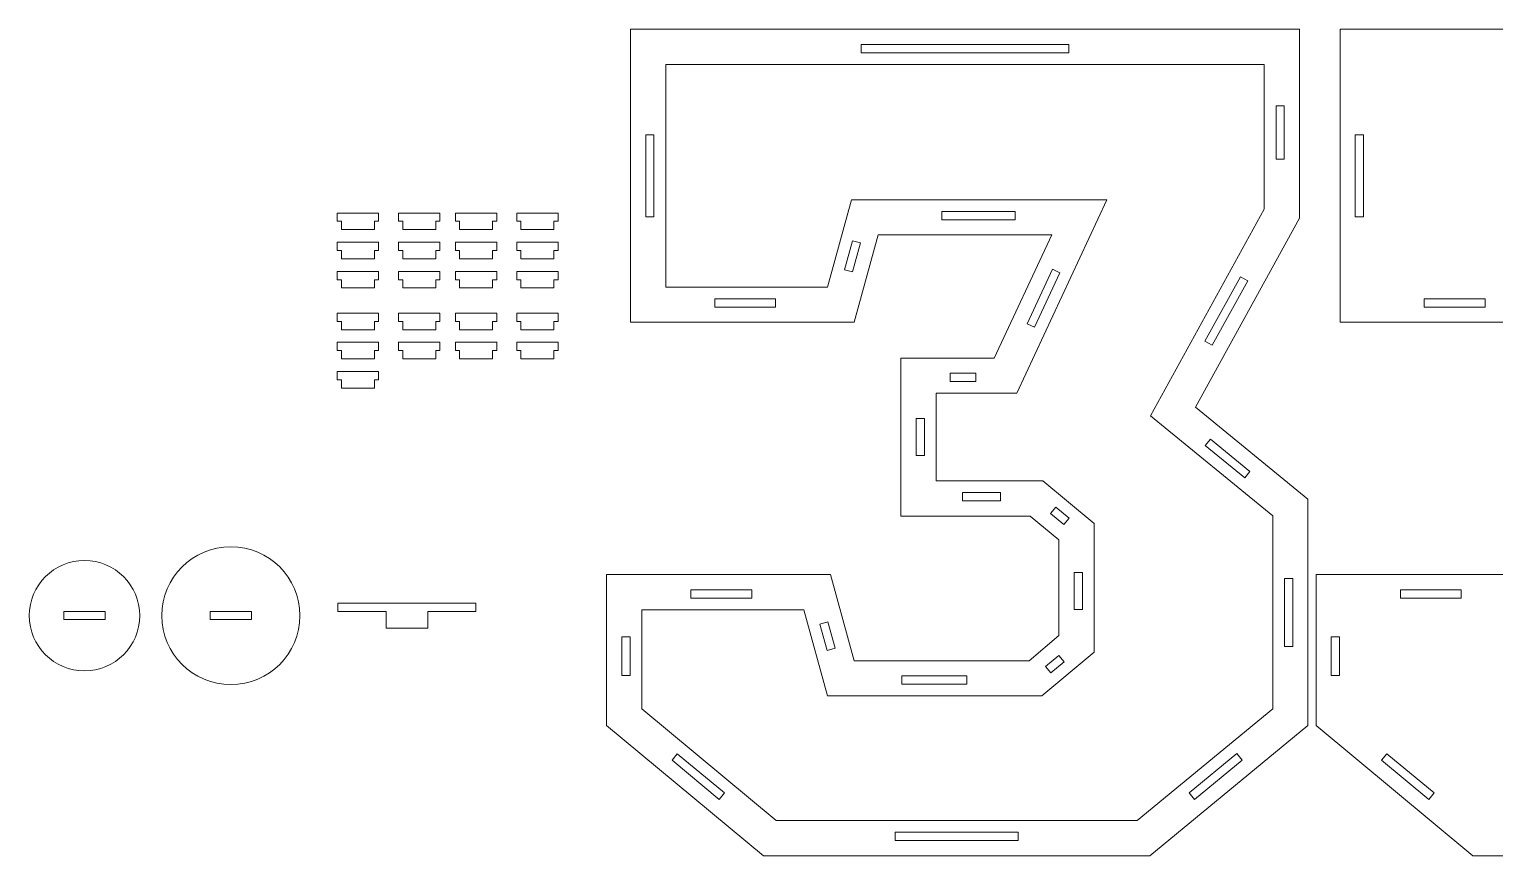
# Model space of a CAD drawing. Header units: centimetres. Extents: x -191 to 212, y -234 to 239.
# Drawn here: x -186.3 to -133.2, y -138.2 to -108.3 of the extents above; entities that cross this region are included whole.
import ezdxf

# ---------------------------------------------------------------- set-up
doc = ezdxf.new("R2010")
doc.units = ezdxf.units.CM
doc.header["$MEASUREMENT"] = 0
doc.layers.add('Capa 1', color=7, linetype='Continuous')

msp = doc.modelspace()

# ---------------------------------------------------------------- linework, layer by layer
at = {"layer": 'Capa 1', "color": 240, "lineweight": 9}
for points, knots in [([(-139.948, -125.32748), (-139.948, -125.32748), (-139.948, -133.52106), (-139.948, -133.52106), (-139.948, -133.52106), (-145.67049, -138.24646), (-145.67049, -138.24646), (-145.67049, -138.24646), (-159.67328, -138.24646), (-159.67328, -138.24646), (-159.67328, -138.24646), (-165.35243, -133.52106), (-165.35243, -133.52106), (-165.35243, -133.52106), (-165.35243, -128.05867), (-165.35243, -128.05867), (-165.35243, -128.05867), (-157.24555, -128.05867), (-157.24555, -128.05867), (-157.24555, -128.05867), (-156.37851, -131.18003), (-156.37851, -131.18003), (-156.37851, -131.18003), (-150.04907, -131.18003), (-150.04907, -131.18003), (-150.04907, -131.18003), (-148.96527, -130.26964), (-148.96527, -130.26964), (-148.96527, -130.26964), (-148.96527, -126.80146), (-148.96527, -126.80146), (-148.96527, -126.80146), (-150.00572, -125.93441), (-150.00572, -125.93441), (-150.00572, -125.93441), (-154.68777, -125.93441), (-154.68777, -125.93441), (-154.68777, -125.93441), (-154.68777, -120.21191), (-154.68777, -120.21191), (-154.68777, -120.21191), (-151.30629, -120.21191), (-151.30629, -120.21191), (-151.30629, -120.21191), (-149.22538, -115.74663), (-149.22538, -115.74663), (-149.22538, -115.74663), (-155.51146, -115.74663), (-155.51146, -115.74663), (-155.51146, -115.74663), (-156.37851, -118.91134), (-156.37851, -118.91134), (-156.37851, -118.91134), (-164.48538, -118.91134), (-164.48538, -118.91134), (-164.48538, -118.91134), (-164.48538, -108.29004), (-164.48538, -108.29004), (-164.48538, -108.29004), (-140.25146, -108.29004), (-140.25146, -108.29004), (-140.25146, -108.29004), (-140.25146, -115.13969), (-140.25146, -115.13969), (-140.25146, -115.13969), (-144.02311, -121.98935), (-144.02311, -121.98935), (-144.02311, -121.98935), (-139.948, -125.32748), (-139.948, -125.32748)], [0, 0, 0, 0, 0.04347826, 0.04347826, 0.04347826, 0.08695652, 0.08695652, 0.08695652, 0.13043478, 0.13043478, 0.13043478, 0.17391304, 0.17391304, 0.17391304, 0.2173913, 0.2173913, 0.2173913, 0.26086957, 0.26086957, 0.26086957, 0.30434783, 0.30434783, 0.30434783, 0.34782609, 0.34782609, 0.34782609, 0.39130435, 0.39130435, 0.39130435, 0.43478261, 0.43478261, 0.43478261, 0.47826087, 0.47826087, 0.47826087, 0.52173913, 0.52173913, 0.52173913, 0.56521739, 0.56521739, 0.56521739, 0.60869565, 0.60869565, 0.60869565, 0.65217391, 0.65217391, 0.65217391, 0.69565217, 0.69565217, 0.69565217, 0.73913043, 0.73913043, 0.73913043, 0.7826087, 0.7826087, 0.7826087, 0.82608696, 0.82608696, 0.82608696, 0.86956522, 0.86956522, 0.86956522, 0.91304348, 0.91304348, 0.91304348, 0.95652174, 0.95652174, 0.95652174, 1, 1, 1, 1]), ([(-114.24357, -125.32748), (-114.24357, -125.32748), (-114.24357, -133.52106), (-114.24357, -133.52106), (-114.24357, -133.52106), (-119.96606, -138.24646), (-119.96606, -138.24646), (-119.96606, -138.24646), (-133.96885, -138.24646), (-133.96885, -138.24646), (-133.96885, -138.24646), (-139.648, -133.52106), (-139.648, -133.52106), (-139.648, -133.52106), (-139.648, -128.05867), (-139.648, -128.05867), (-139.648, -128.05867), (-131.54112, -128.05867), (-131.54112, -128.05867), (-131.54112, -128.05867), (-130.67408, -131.18003), (-130.67408, -131.18003), (-130.67408, -131.18003), (-124.34464, -131.18003), (-124.34464, -131.18003), (-124.34464, -131.18003), (-123.26084, -130.26964), (-123.26084, -130.26964), (-123.26084, -130.26964), (-123.26084, -126.80146), (-123.26084, -126.80146), (-123.26084, -126.80146), (-124.30129, -125.93441), (-124.30129, -125.93441), (-124.30129, -125.93441), (-128.98334, -125.93441), (-128.98334, -125.93441), (-128.98334, -125.93441), (-128.98334, -120.21191), (-128.98334, -120.21191), (-128.98334, -120.21191), (-125.60186, -120.21191), (-125.60186, -120.21191), (-125.60186, -120.21191), (-123.52095, -115.74663), (-123.52095, -115.74663), (-123.52095, -115.74663), (-129.80703, -115.74663), (-129.80703, -115.74663), (-129.80703, -115.74663), (-130.67408, -118.91134), (-130.67408, -118.91134), (-130.67408, -118.91134), (-138.78095, -118.91134), (-138.78095, -118.91134), (-138.78095, -118.91134), (-138.78095, -108.29004), (-138.78095, -108.29004), (-138.78095, -108.29004), (-114.54703, -108.29004), (-114.54703, -108.29004), (-114.54703, -108.29004), (-114.54703, -115.13969), (-114.54703, -115.13969), (-114.54703, -115.13969), (-118.31868, -121.98935), (-118.31868, -121.98935), (-118.31868, -121.98935), (-114.24357, -125.32748), (-114.24357, -125.32748)], [0, 0, 0, 0, 0.04347826, 0.04347826, 0.04347826, 0.08695652, 0.08695652, 0.08695652, 0.13043478, 0.13043478, 0.13043478, 0.17391304, 0.17391304, 0.17391304, 0.2173913, 0.2173913, 0.2173913, 0.26086957, 0.26086957, 0.26086957, 0.30434783, 0.30434783, 0.30434783, 0.34782609, 0.34782609, 0.34782609, 0.39130435, 0.39130435, 0.39130435, 0.43478261, 0.43478261, 0.43478261, 0.47826087, 0.47826087, 0.47826087, 0.52173913, 0.52173913, 0.52173913, 0.56521739, 0.56521739, 0.56521739, 0.60869565, 0.60869565, 0.60869565, 0.65217391, 0.65217391, 0.65217391, 0.69565217, 0.69565217, 0.69565217, 0.73913043, 0.73913043, 0.73913043, 0.7826087, 0.7826087, 0.7826087, 0.82608696, 0.82608696, 0.82608696, 0.86956522, 0.86956522, 0.86956522, 0.91304348, 0.91304348, 0.91304348, 0.95652174, 0.95652174, 0.95652174, 1, 1, 1, 1]), ([(-156.12456, -109.13857), (-156.12456, -109.13857), (-148.61228, -109.13857), (-148.61228, -109.13857), (-148.61228, -109.13857), (-148.61228, -108.83857), (-148.61228, -108.83857), (-148.61228, -108.83857), (-156.12456, -108.83857), (-156.12456, -108.83857), (-156.12456, -108.83857), (-156.12456, -109.13857), (-156.12456, -109.13857)], [0, 0, 0, 0, 0.25, 0.25, 0.25, 0.5, 0.5, 0.5, 0.75, 0.75, 0.75, 1, 1, 1, 1]), ([(-141.22079, -125.93018), (-141.22079, -125.93018), (-145.64879, -122.30298), (-145.64879, -122.30298), (-145.64879, -122.30298), (-141.52425, -114.81244), (-141.52425, -114.81244), (-141.52425, -114.81244), (-141.52425, -109.56283), (-141.52425, -109.56283), (-141.52425, -109.56283), (-163.21259, -109.56283), (-163.21259, -109.56283), (-163.21259, -109.56283), (-163.21259, -117.63855), (-163.21259, -117.63855), (-163.21259, -117.63855), (-157.34949, -117.63855), (-157.34949, -117.63855), (-157.34949, -117.63855), (-156.48244, -114.47384), (-156.48244, -114.47384), (-156.48244, -114.47384), (-147.22802, -114.47384), (-147.22802, -114.47384), (-147.22802, -114.47384), (-150.49522, -121.4847), (-150.49522, -121.4847), (-150.49522, -121.4847), (-153.41498, -121.4847), (-153.41498, -121.4847), (-153.41498, -121.4847), (-153.41498, -124.66162), (-153.41498, -124.66162), (-153.41498, -124.66162), (-149.5449, -124.66162), (-149.5449, -124.66162), (-149.5449, -124.66162), (-147.69248, -126.20532), (-147.69248, -126.20532), (-147.69248, -126.20532), (-147.69248, -130.86274), (-147.69248, -130.86274), (-147.69248, -130.86274), (-149.58543, -132.45282), (-149.58543, -132.45282), (-149.58543, -132.45282), (-157.34594, -132.45282), (-157.34594, -132.45282), (-157.34594, -132.45282), (-158.21298, -129.33146), (-158.21298, -129.33146), (-158.21298, -129.33146), (-164.07964, -129.33146), (-164.07964, -129.33146), (-164.07964, -129.33146), (-164.07964, -132.92433), (-164.07964, -132.92433), (-164.07964, -132.92433), (-159.21301, -136.97367), (-159.21301, -136.97367), (-159.21301, -136.97367), (-146.12808, -136.97367), (-146.12808, -136.97367), (-146.12808, -136.97367), (-141.22079, -132.92143), (-141.22079, -132.92143), (-141.22079, -132.92143), (-141.22079, -125.93018), (-141.22079, -125.93018)], [0, 0, 0, 0, 0.04347826, 0.04347826, 0.04347826, 0.08695652, 0.08695652, 0.08695652, 0.13043478, 0.13043478, 0.13043478, 0.17391304, 0.17391304, 0.17391304, 0.2173913, 0.2173913, 0.2173913, 0.26086957, 0.26086957, 0.26086957, 0.30434783, 0.30434783, 0.30434783, 0.34782609, 0.34782609, 0.34782609, 0.39130435, 0.39130435, 0.39130435, 0.43478261, 0.43478261, 0.43478261, 0.47826087, 0.47826087, 0.47826087, 0.52173913, 0.52173913, 0.52173913, 0.56521739, 0.56521739, 0.56521739, 0.60869565, 0.60869565, 0.60869565, 0.65217391, 0.65217391, 0.65217391, 0.69565217, 0.69565217, 0.69565217, 0.73913043, 0.73913043, 0.73913043, 0.7826087, 0.7826087, 0.7826087, 0.82608696, 0.82608696, 0.82608696, 0.86956522, 0.86956522, 0.86956522, 0.91304348, 0.91304348, 0.91304348, 0.95652174, 0.95652174, 0.95652174, 1, 1, 1, 1]), ([(-141.09999, -111.06622), (-141.09999, -111.06622), (-141.09999, -112.99387), (-141.09999, -112.99387), (-141.09999, -112.99387), (-140.79999, -112.99387), (-140.79999, -112.99387), (-140.79999, -112.99387), (-140.79999, -111.06622), (-140.79999, -111.06622), (-140.79999, -111.06622), (-141.09999, -111.06622), (-141.09999, -111.06622)], [0, 0, 0, 0, 0.25, 0.25, 0.25, 0.5, 0.5, 0.5, 0.75, 0.75, 0.75, 1, 1, 1, 1]), ([(-163.63685, -115.08806), (-163.63685, -115.08806), (-163.63685, -112.11332), (-163.63685, -112.11332), (-163.63685, -112.11332), (-163.93685, -112.11332), (-163.93685, -112.11332), (-163.93685, -112.11332), (-163.93685, -115.08806), (-163.93685, -115.08806), (-163.93685, -115.08806), (-163.63685, -115.08806), (-163.63685, -115.08806)], [0, 0, 0, 0, 0.25, 0.25, 0.25, 0.5, 0.5, 0.5, 0.75, 0.75, 0.75, 1, 1, 1, 1]), ([(-137.93242, -115.08806), (-137.93242, -115.08806), (-137.93242, -112.11332), (-137.93242, -112.11332), (-137.93242, -112.11332), (-138.23242, -112.11332), (-138.23242, -112.11332), (-138.23242, -112.11332), (-138.23242, -115.08806), (-138.23242, -115.08806), (-138.23242, -115.08806), (-137.93242, -115.08806), (-137.93242, -115.08806)], [0, 0, 0, 0, 0.25, 0.25, 0.25, 0.5, 0.5, 0.5, 0.75, 0.75, 0.75, 1, 1, 1, 1]), ([(-173.76097, -115.25106), (-173.76097, -115.25106), (-173.76097, -115.55106), (-173.76097, -115.55106), (-173.76097, -115.55106), (-174.96097, -115.55106), (-174.96097, -115.55106), (-174.96097, -115.55106), (-174.96097, -115.25106), (-174.96097, -115.25106), (-174.96097, -115.25106), (-175.11097, -115.25106), (-175.11097, -115.25106), (-175.11097, -115.25106), (-175.11097, -114.95106), (-175.11097, -114.95106), (-175.11097, -114.95106), (-173.61097, -114.95106), (-173.61097, -114.95106), (-173.61097, -114.95106), (-173.61097, -115.25106), (-173.61097, -115.25106), (-173.61097, -115.25106), (-173.76097, -115.25106), (-173.76097, -115.25106)], [0, 0, 0, 0, 0.125, 0.125, 0.125, 0.25, 0.25, 0.25, 0.375, 0.375, 0.375, 0.5, 0.5, 0.5, 0.625, 0.625, 0.625, 0.75, 0.75, 0.75, 0.875, 0.875, 0.875, 1, 1, 1, 1]), ([(-171.54064, -115.25106), (-171.54064, -115.25106), (-171.54064, -115.55106), (-171.54064, -115.55106), (-171.54064, -115.55106), (-172.74064, -115.55106), (-172.74064, -115.55106), (-172.74064, -115.55106), (-172.74064, -115.25106), (-172.74064, -115.25106), (-172.74064, -115.25106), (-172.89064, -115.25106), (-172.89064, -115.25106), (-172.89064, -115.25106), (-172.89064, -114.95106), (-172.89064, -114.95106), (-172.89064, -114.95106), (-171.39064, -114.95106), (-171.39064, -114.95106), (-171.39064, -114.95106), (-171.39064, -115.25106), (-171.39064, -115.25106), (-171.39064, -115.25106), (-171.54064, -115.25106), (-171.54064, -115.25106)], [0, 0, 0, 0, 0.125, 0.125, 0.125, 0.25, 0.25, 0.25, 0.375, 0.375, 0.375, 0.5, 0.5, 0.5, 0.625, 0.625, 0.625, 0.75, 0.75, 0.75, 0.875, 0.875, 0.875, 1, 1, 1, 1]), ([(-169.48072, -115.25106), (-169.48072, -115.25106), (-169.48072, -115.55106), (-169.48072, -115.55106), (-169.48072, -115.55106), (-170.68072, -115.55106), (-170.68072, -115.55106), (-170.68072, -115.55106), (-170.68072, -115.25106), (-170.68072, -115.25106), (-170.68072, -115.25106), (-170.83072, -115.25106), (-170.83072, -115.25106), (-170.83072, -115.25106), (-170.83072, -114.95106), (-170.83072, -114.95106), (-170.83072, -114.95106), (-169.33072, -114.95106), (-169.33072, -114.95106), (-169.33072, -114.95106), (-169.33072, -115.25106), (-169.33072, -115.25106), (-169.33072, -115.25106), (-169.48072, -115.25106), (-169.48072, -115.25106)], [0, 0, 0, 0, 0.125, 0.125, 0.125, 0.25, 0.25, 0.25, 0.375, 0.375, 0.375, 0.5, 0.5, 0.5, 0.625, 0.625, 0.625, 0.75, 0.75, 0.75, 0.875, 0.875, 0.875, 1, 1, 1, 1]), ([(-167.26039, -115.25106), (-167.26039, -115.25106), (-167.26039, -115.55106), (-167.26039, -115.55106), (-167.26039, -115.55106), (-168.46039, -115.55106), (-168.46039, -115.55106), (-168.46039, -115.55106), (-168.46039, -115.25106), (-168.46039, -115.25106), (-168.46039, -115.25106), (-168.61039, -115.25106), (-168.61039, -115.25106), (-168.61039, -115.25106), (-168.61039, -114.95106), (-168.61039, -114.95106), (-168.61039, -114.95106), (-167.11039, -114.95106), (-167.11039, -114.95106), (-167.11039, -114.95106), (-167.11039, -115.25106), (-167.11039, -115.25106), (-167.11039, -115.25106), (-167.26039, -115.25106), (-167.26039, -115.25106)], [0, 0, 0, 0, 0.125, 0.125, 0.125, 0.25, 0.25, 0.25, 0.375, 0.375, 0.375, 0.5, 0.5, 0.5, 0.625, 0.625, 0.625, 0.75, 0.75, 0.75, 0.875, 0.875, 0.875, 1, 1, 1, 1]), ([(-150.55235, -114.8981), (-150.55235, -114.8981), (-153.2109, -114.8981), (-153.2109, -114.8981), (-153.2109, -114.8981), (-153.2109, -115.1981), (-153.2109, -115.1981), (-153.2109, -115.1981), (-150.55235, -115.1981), (-150.55235, -115.1981), (-150.55235, -115.1981), (-150.55235, -114.8981), (-150.55235, -114.8981)], [0, 0, 0, 0, 0.25, 0.25, 0.25, 0.5, 0.5, 0.5, 0.75, 0.75, 0.75, 1, 1, 1, 1]), ([(-173.76097, -116.30686), (-173.76097, -116.30686), (-173.76097, -116.60686), (-173.76097, -116.60686), (-173.76097, -116.60686), (-174.96097, -116.60686), (-174.96097, -116.60686), (-174.96097, -116.60686), (-174.96097, -116.30686), (-174.96097, -116.30686), (-174.96097, -116.30686), (-175.11097, -116.30686), (-175.11097, -116.30686), (-175.11097, -116.30686), (-175.11097, -116.00686), (-175.11097, -116.00686), (-175.11097, -116.00686), (-173.61097, -116.00686), (-173.61097, -116.00686), (-173.61097, -116.00686), (-173.61097, -116.30686), (-173.61097, -116.30686), (-173.61097, -116.30686), (-173.76097, -116.30686), (-173.76097, -116.30686)], [0, 0, 0, 0, 0.125, 0.125, 0.125, 0.25, 0.25, 0.25, 0.375, 0.375, 0.375, 0.5, 0.5, 0.5, 0.625, 0.625, 0.625, 0.75, 0.75, 0.75, 0.875, 0.875, 0.875, 1, 1, 1, 1]), ([(-171.54064, -116.30686), (-171.54064, -116.30686), (-171.54064, -116.60686), (-171.54064, -116.60686), (-171.54064, -116.60686), (-172.74064, -116.60686), (-172.74064, -116.60686), (-172.74064, -116.60686), (-172.74064, -116.30686), (-172.74064, -116.30686), (-172.74064, -116.30686), (-172.89064, -116.30686), (-172.89064, -116.30686), (-172.89064, -116.30686), (-172.89064, -116.00686), (-172.89064, -116.00686), (-172.89064, -116.00686), (-171.39064, -116.00686), (-171.39064, -116.00686), (-171.39064, -116.00686), (-171.39064, -116.30686), (-171.39064, -116.30686), (-171.39064, -116.30686), (-171.54064, -116.30686), (-171.54064, -116.30686)], [0, 0, 0, 0, 0.125, 0.125, 0.125, 0.25, 0.25, 0.25, 0.375, 0.375, 0.375, 0.5, 0.5, 0.5, 0.625, 0.625, 0.625, 0.75, 0.75, 0.75, 0.875, 0.875, 0.875, 1, 1, 1, 1]), ([(-169.48072, -116.30686), (-169.48072, -116.30686), (-169.48072, -116.60686), (-169.48072, -116.60686), (-169.48072, -116.60686), (-170.68072, -116.60686), (-170.68072, -116.60686), (-170.68072, -116.60686), (-170.68072, -116.30686), (-170.68072, -116.30686), (-170.68072, -116.30686), (-170.83072, -116.30686), (-170.83072, -116.30686), (-170.83072, -116.30686), (-170.83072, -116.00686), (-170.83072, -116.00686), (-170.83072, -116.00686), (-169.33072, -116.00686), (-169.33072, -116.00686), (-169.33072, -116.00686), (-169.33072, -116.30686), (-169.33072, -116.30686), (-169.33072, -116.30686), (-169.48072, -116.30686), (-169.48072, -116.30686)], [0, 0, 0, 0, 0.125, 0.125, 0.125, 0.25, 0.25, 0.25, 0.375, 0.375, 0.375, 0.5, 0.5, 0.5, 0.625, 0.625, 0.625, 0.75, 0.75, 0.75, 0.875, 0.875, 0.875, 1, 1, 1, 1]), ([(-167.26039, -116.30686), (-167.26039, -116.30686), (-167.26039, -116.60686), (-167.26039, -116.60686), (-167.26039, -116.60686), (-168.46039, -116.60686), (-168.46039, -116.60686), (-168.46039, -116.60686), (-168.46039, -116.30686), (-168.46039, -116.30686), (-168.46039, -116.30686), (-168.61039, -116.30686), (-168.61039, -116.30686), (-168.61039, -116.30686), (-168.61039, -116.00686), (-168.61039, -116.00686), (-168.61039, -116.00686), (-167.11039, -116.00686), (-167.11039, -116.00686), (-167.11039, -116.00686), (-167.11039, -116.30686), (-167.11039, -116.30686), (-167.11039, -116.30686), (-167.26039, -116.30686), (-167.26039, -116.30686)], [0, 0, 0, 0, 0.125, 0.125, 0.125, 0.25, 0.25, 0.25, 0.375, 0.375, 0.375, 0.5, 0.5, 0.5, 0.625, 0.625, 0.625, 0.75, 0.75, 0.75, 0.875, 0.875, 0.875, 1, 1, 1, 1]), ([(-156.4478, -115.953), (-156.4478, -115.953), (-156.73681, -117.00791), (-156.73681, -117.00791), (-156.73681, -117.00791), (-156.44748, -117.08718), (-156.44748, -117.08718), (-156.44748, -117.08718), (-156.15846, -116.03227), (-156.15846, -116.03227), (-156.15846, -116.03227), (-156.4478, -115.953), (-156.4478, -115.953)], [0, 0, 0, 0, 0.25, 0.25, 0.25, 0.5, 0.5, 0.5, 0.75, 0.75, 0.75, 1, 1, 1, 1]), ([(-173.76097, -117.36773), (-173.76097, -117.36773), (-173.76097, -117.66773), (-173.76097, -117.66773), (-173.76097, -117.66773), (-174.96097, -117.66773), (-174.96097, -117.66773), (-174.96097, -117.66773), (-174.96097, -117.36773), (-174.96097, -117.36773), (-174.96097, -117.36773), (-175.11097, -117.36773), (-175.11097, -117.36773), (-175.11097, -117.36773), (-175.11097, -117.06773), (-175.11097, -117.06773), (-175.11097, -117.06773), (-173.61097, -117.06773), (-173.61097, -117.06773), (-173.61097, -117.06773), (-173.61097, -117.36773), (-173.61097, -117.36773), (-173.61097, -117.36773), (-173.76097, -117.36773), (-173.76097, -117.36773)], [0, 0, 0, 0, 0.125, 0.125, 0.125, 0.25, 0.25, 0.25, 0.375, 0.375, 0.375, 0.5, 0.5, 0.5, 0.625, 0.625, 0.625, 0.75, 0.75, 0.75, 0.875, 0.875, 0.875, 1, 1, 1, 1]), ([(-171.54064, -117.36773), (-171.54064, -117.36773), (-171.54064, -117.66773), (-171.54064, -117.66773), (-171.54064, -117.66773), (-172.74064, -117.66773), (-172.74064, -117.66773), (-172.74064, -117.66773), (-172.74064, -117.36773), (-172.74064, -117.36773), (-172.74064, -117.36773), (-172.89064, -117.36773), (-172.89064, -117.36773), (-172.89064, -117.36773), (-172.89064, -117.06773), (-172.89064, -117.06773), (-172.89064, -117.06773), (-171.39064, -117.06773), (-171.39064, -117.06773), (-171.39064, -117.06773), (-171.39064, -117.36773), (-171.39064, -117.36773), (-171.39064, -117.36773), (-171.54064, -117.36773), (-171.54064, -117.36773)], [0, 0, 0, 0, 0.125, 0.125, 0.125, 0.25, 0.25, 0.25, 0.375, 0.375, 0.375, 0.5, 0.5, 0.5, 0.625, 0.625, 0.625, 0.75, 0.75, 0.75, 0.875, 0.875, 0.875, 1, 1, 1, 1]), ([(-169.48072, -117.36773), (-169.48072, -117.36773), (-169.48072, -117.66773), (-169.48072, -117.66773), (-169.48072, -117.66773), (-170.68072, -117.66773), (-170.68072, -117.66773), (-170.68072, -117.66773), (-170.68072, -117.36773), (-170.68072, -117.36773), (-170.68072, -117.36773), (-170.83072, -117.36773), (-170.83072, -117.36773), (-170.83072, -117.36773), (-170.83072, -117.06773), (-170.83072, -117.06773), (-170.83072, -117.06773), (-169.33072, -117.06773), (-169.33072, -117.06773), (-169.33072, -117.06773), (-169.33072, -117.36773), (-169.33072, -117.36773), (-169.33072, -117.36773), (-169.48072, -117.36773), (-169.48072, -117.36773)], [0, 0, 0, 0, 0.125, 0.125, 0.125, 0.25, 0.25, 0.25, 0.375, 0.375, 0.375, 0.5, 0.5, 0.5, 0.625, 0.625, 0.625, 0.75, 0.75, 0.75, 0.875, 0.875, 0.875, 1, 1, 1, 1]), ([(-167.26039, -117.36773), (-167.26039, -117.36773), (-167.26039, -117.66773), (-167.26039, -117.66773), (-167.26039, -117.66773), (-168.46039, -117.66773), (-168.46039, -117.66773), (-168.46039, -117.66773), (-168.46039, -117.36773), (-168.46039, -117.36773), (-168.46039, -117.36773), (-168.61039, -117.36773), (-168.61039, -117.36773), (-168.61039, -117.36773), (-168.61039, -117.06773), (-168.61039, -117.06773), (-168.61039, -117.06773), (-167.11039, -117.06773), (-167.11039, -117.06773), (-167.11039, -117.06773), (-167.11039, -117.36773), (-167.11039, -117.36773), (-167.11039, -117.36773), (-167.26039, -117.36773), (-167.26039, -117.36773)], [0, 0, 0, 0, 0.125, 0.125, 0.125, 0.25, 0.25, 0.25, 0.375, 0.375, 0.375, 0.5, 0.5, 0.5, 0.625, 0.625, 0.625, 0.75, 0.75, 0.75, 0.875, 0.875, 0.875, 1, 1, 1, 1]), ([(-149.84661, -119.08848), (-149.84661, -119.08848), (-148.92763, -117.11653), (-148.92763, -117.11653), (-148.92763, -117.11653), (-149.19956, -116.98981), (-149.19956, -116.98981), (-149.19956, -116.98981), (-150.11853, -118.96176), (-150.11853, -118.96176), (-150.11853, -118.96176), (-149.84661, -119.08848), (-149.84661, -119.08848)], [0, 0, 0, 0, 0.25, 0.25, 0.25, 0.5, 0.5, 0.5, 0.75, 0.75, 0.75, 1, 1, 1, 1]), ([(-142.3882, -117.26102), (-142.3882, -117.26102), (-143.6764, -119.60052), (-143.6764, -119.60052), (-143.6764, -119.60052), (-143.41361, -119.74523), (-143.41361, -119.74523), (-143.41361, -119.74523), (-142.1254, -117.40572), (-142.1254, -117.40572), (-142.1254, -117.40572), (-142.3882, -117.26102), (-142.3882, -117.26102)], [0, 0, 0, 0, 0.25, 0.25, 0.25, 0.5, 0.5, 0.5, 0.75, 0.75, 0.75, 1, 1, 1, 1]), ([(-159.2295, -118.06281), (-159.2295, -118.06281), (-161.43318, -118.06281), (-161.43318, -118.06281), (-161.43318, -118.06281), (-161.43318, -118.36281), (-161.43318, -118.36281), (-161.43318, -118.36281), (-159.2295, -118.36281), (-159.2295, -118.36281), (-159.2295, -118.36281), (-159.2295, -118.06281), (-159.2295, -118.06281)], [0, 0, 0, 0, 0.25, 0.25, 0.25, 0.5, 0.5, 0.5, 0.75, 0.75, 0.75, 1, 1, 1, 1]), ([(-133.52507, -118.06281), (-133.52507, -118.06281), (-135.72875, -118.06281), (-135.72875, -118.06281), (-135.72875, -118.06281), (-135.72875, -118.36281), (-135.72875, -118.36281), (-135.72875, -118.36281), (-133.52507, -118.36281), (-133.52507, -118.36281), (-133.52507, -118.36281), (-133.52507, -118.06281), (-133.52507, -118.06281)], [0, 0, 0, 0, 0.25, 0.25, 0.25, 0.5, 0.5, 0.5, 0.75, 0.75, 0.75, 1, 1, 1, 1]), ([(-173.76097, -118.8798), (-173.76097, -118.8798), (-173.76097, -119.1798), (-173.76097, -119.1798), (-173.76097, -119.1798), (-174.96097, -119.1798), (-174.96097, -119.1798), (-174.96097, -119.1798), (-174.96097, -118.8798), (-174.96097, -118.8798), (-174.96097, -118.8798), (-175.11097, -118.8798), (-175.11097, -118.8798), (-175.11097, -118.8798), (-175.11097, -118.5798), (-175.11097, -118.5798), (-175.11097, -118.5798), (-173.61097, -118.5798), (-173.61097, -118.5798), (-173.61097, -118.5798), (-173.61097, -118.8798), (-173.61097, -118.8798), (-173.61097, -118.8798), (-173.76097, -118.8798), (-173.76097, -118.8798)], [0, 0, 0, 0, 0.125, 0.125, 0.125, 0.25, 0.25, 0.25, 0.375, 0.375, 0.375, 0.5, 0.5, 0.5, 0.625, 0.625, 0.625, 0.75, 0.75, 0.75, 0.875, 0.875, 0.875, 1, 1, 1, 1]), ([(-171.54064, -118.8798), (-171.54064, -118.8798), (-171.54064, -119.1798), (-171.54064, -119.1798), (-171.54064, -119.1798), (-172.74064, -119.1798), (-172.74064, -119.1798), (-172.74064, -119.1798), (-172.74064, -118.8798), (-172.74064, -118.8798), (-172.74064, -118.8798), (-172.89064, -118.8798), (-172.89064, -118.8798), (-172.89064, -118.8798), (-172.89064, -118.5798), (-172.89064, -118.5798), (-172.89064, -118.5798), (-171.39064, -118.5798), (-171.39064, -118.5798), (-171.39064, -118.5798), (-171.39064, -118.8798), (-171.39064, -118.8798), (-171.39064, -118.8798), (-171.54064, -118.8798), (-171.54064, -118.8798)], [0, 0, 0, 0, 0.125, 0.125, 0.125, 0.25, 0.25, 0.25, 0.375, 0.375, 0.375, 0.5, 0.5, 0.5, 0.625, 0.625, 0.625, 0.75, 0.75, 0.75, 0.875, 0.875, 0.875, 1, 1, 1, 1]), ([(-169.48072, -118.8798), (-169.48072, -118.8798), (-169.48072, -119.1798), (-169.48072, -119.1798), (-169.48072, -119.1798), (-170.68072, -119.1798), (-170.68072, -119.1798), (-170.68072, -119.1798), (-170.68072, -118.8798), (-170.68072, -118.8798), (-170.68072, -118.8798), (-170.83072, -118.8798), (-170.83072, -118.8798), (-170.83072, -118.8798), (-170.83072, -118.5798), (-170.83072, -118.5798), (-170.83072, -118.5798), (-169.33072, -118.5798), (-169.33072, -118.5798), (-169.33072, -118.5798), (-169.33072, -118.8798), (-169.33072, -118.8798), (-169.33072, -118.8798), (-169.48072, -118.8798), (-169.48072, -118.8798)], [0, 0, 0, 0, 0.125, 0.125, 0.125, 0.25, 0.25, 0.25, 0.375, 0.375, 0.375, 0.5, 0.5, 0.5, 0.625, 0.625, 0.625, 0.75, 0.75, 0.75, 0.875, 0.875, 0.875, 1, 1, 1, 1]), ([(-167.26039, -118.8798), (-167.26039, -118.8798), (-167.26039, -119.1798), (-167.26039, -119.1798), (-167.26039, -119.1798), (-168.46039, -119.1798), (-168.46039, -119.1798), (-168.46039, -119.1798), (-168.46039, -118.8798), (-168.46039, -118.8798), (-168.46039, -118.8798), (-168.61039, -118.8798), (-168.61039, -118.8798), (-168.61039, -118.8798), (-168.61039, -118.5798), (-168.61039, -118.5798), (-168.61039, -118.5798), (-167.11039, -118.5798), (-167.11039, -118.5798), (-167.11039, -118.5798), (-167.11039, -118.8798), (-167.11039, -118.8798), (-167.11039, -118.8798), (-167.26039, -118.8798), (-167.26039, -118.8798)], [0, 0, 0, 0, 0.125, 0.125, 0.125, 0.25, 0.25, 0.25, 0.375, 0.375, 0.375, 0.5, 0.5, 0.5, 0.625, 0.625, 0.625, 0.75, 0.75, 0.75, 0.875, 0.875, 0.875, 1, 1, 1, 1]), ([(-173.76097, -119.9356), (-173.76097, -119.9356), (-173.76097, -120.2356), (-173.76097, -120.2356), (-173.76097, -120.2356), (-174.96097, -120.2356), (-174.96097, -120.2356), (-174.96097, -120.2356), (-174.96097, -119.9356), (-174.96097, -119.9356), (-174.96097, -119.9356), (-175.11097, -119.9356), (-175.11097, -119.9356), (-175.11097, -119.9356), (-175.11097, -119.6356), (-175.11097, -119.6356), (-175.11097, -119.6356), (-173.61097, -119.6356), (-173.61097, -119.6356), (-173.61097, -119.6356), (-173.61097, -119.9356), (-173.61097, -119.9356), (-173.61097, -119.9356), (-173.76097, -119.9356), (-173.76097, -119.9356)], [0, 0, 0, 0, 0.125, 0.125, 0.125, 0.25, 0.25, 0.25, 0.375, 0.375, 0.375, 0.5, 0.5, 0.5, 0.625, 0.625, 0.625, 0.75, 0.75, 0.75, 0.875, 0.875, 0.875, 1, 1, 1, 1]), ([(-171.54064, -119.9356), (-171.54064, -119.9356), (-171.54064, -120.2356), (-171.54064, -120.2356), (-171.54064, -120.2356), (-172.74064, -120.2356), (-172.74064, -120.2356), (-172.74064, -120.2356), (-172.74064, -119.9356), (-172.74064, -119.9356), (-172.74064, -119.9356), (-172.89064, -119.9356), (-172.89064, -119.9356), (-172.89064, -119.9356), (-172.89064, -119.6356), (-172.89064, -119.6356), (-172.89064, -119.6356), (-171.39064, -119.6356), (-171.39064, -119.6356), (-171.39064, -119.6356), (-171.39064, -119.9356), (-171.39064, -119.9356), (-171.39064, -119.9356), (-171.54064, -119.9356), (-171.54064, -119.9356)], [0, 0, 0, 0, 0.125, 0.125, 0.125, 0.25, 0.25, 0.25, 0.375, 0.375, 0.375, 0.5, 0.5, 0.5, 0.625, 0.625, 0.625, 0.75, 0.75, 0.75, 0.875, 0.875, 0.875, 1, 1, 1, 1]), ([(-169.48072, -119.9356), (-169.48072, -119.9356), (-169.48072, -120.2356), (-169.48072, -120.2356), (-169.48072, -120.2356), (-170.68072, -120.2356), (-170.68072, -120.2356), (-170.68072, -120.2356), (-170.68072, -119.9356), (-170.68072, -119.9356), (-170.68072, -119.9356), (-170.83072, -119.9356), (-170.83072, -119.9356), (-170.83072, -119.9356), (-170.83072, -119.6356), (-170.83072, -119.6356), (-170.83072, -119.6356), (-169.33072, -119.6356), (-169.33072, -119.6356), (-169.33072, -119.6356), (-169.33072, -119.9356), (-169.33072, -119.9356), (-169.33072, -119.9356), (-169.48072, -119.9356), (-169.48072, -119.9356)], [0, 0, 0, 0, 0.125, 0.125, 0.125, 0.25, 0.25, 0.25, 0.375, 0.375, 0.375, 0.5, 0.5, 0.5, 0.625, 0.625, 0.625, 0.75, 0.75, 0.75, 0.875, 0.875, 0.875, 1, 1, 1, 1]), ([(-167.26039, -119.9356), (-167.26039, -119.9356), (-167.26039, -120.2356), (-167.26039, -120.2356), (-167.26039, -120.2356), (-168.46039, -120.2356), (-168.46039, -120.2356), (-168.46039, -120.2356), (-168.46039, -119.9356), (-168.46039, -119.9356), (-168.46039, -119.9356), (-168.61039, -119.9356), (-168.61039, -119.9356), (-168.61039, -119.9356), (-168.61039, -119.6356), (-168.61039, -119.6356), (-168.61039, -119.6356), (-167.11039, -119.6356), (-167.11039, -119.6356), (-167.11039, -119.6356), (-167.11039, -119.9356), (-167.11039, -119.9356), (-167.11039, -119.9356), (-167.26039, -119.9356), (-167.26039, -119.9356)], [0, 0, 0, 0, 0.125, 0.125, 0.125, 0.25, 0.25, 0.25, 0.375, 0.375, 0.375, 0.5, 0.5, 0.5, 0.625, 0.625, 0.625, 0.75, 0.75, 0.75, 0.875, 0.875, 0.875, 1, 1, 1, 1]), ([(-173.76097, -120.99647), (-173.76097, -120.99647), (-173.76097, -121.29647), (-173.76097, -121.29647), (-173.76097, -121.29647), (-174.96097, -121.29647), (-174.96097, -121.29647), (-174.96097, -121.29647), (-174.96097, -120.99647), (-174.96097, -120.99647), (-174.96097, -120.99647), (-175.11097, -120.99647), (-175.11097, -120.99647), (-175.11097, -120.99647), (-175.11097, -120.69647), (-175.11097, -120.69647), (-175.11097, -120.69647), (-173.61097, -120.69647), (-173.61097, -120.69647), (-173.61097, -120.69647), (-173.61097, -120.99647), (-173.61097, -120.99647), (-173.61097, -120.99647), (-173.76097, -120.99647), (-173.76097, -120.99647)], [0, 0, 0, 0, 0.125, 0.125, 0.125, 0.25, 0.25, 0.25, 0.375, 0.375, 0.375, 0.5, 0.5, 0.5, 0.625, 0.625, 0.625, 0.75, 0.75, 0.75, 0.875, 0.875, 0.875, 1, 1, 1, 1]), ([(-152.90533, -121.06044), (-152.90533, -121.06044), (-151.97141, -121.06044), (-151.97141, -121.06044), (-151.97141, -121.06044), (-151.97141, -120.76044), (-151.97141, -120.76044), (-151.97141, -120.76044), (-152.90533, -120.76044), (-152.90533, -120.76044), (-152.90533, -120.76044), (-152.90533, -121.06044), (-152.90533, -121.06044)], [0, 0, 0, 0, 0.25, 0.25, 0.25, 0.5, 0.5, 0.5, 0.75, 0.75, 0.75, 1, 1, 1, 1]), ([(-153.83924, -123.74407), (-153.83924, -123.74407), (-153.83924, -122.40225), (-153.83924, -122.40225), (-153.83924, -122.40225), (-154.13924, -122.40225), (-154.13924, -122.40225), (-154.13924, -122.40225), (-154.13924, -123.74407), (-154.13924, -123.74407), (-154.13924, -123.74407), (-153.83924, -123.74407), (-153.83924, -123.74407)], [0, 0, 0, 0, 0.25, 0.25, 0.25, 0.5, 0.5, 0.5, 0.75, 0.75, 0.75, 1, 1, 1, 1]), ([(-143.67011, -123.37538), (-143.67011, -123.37538), (-142.23332, -124.55233), (-142.23332, -124.55233), (-142.23332, -124.55233), (-142.04321, -124.32025), (-142.04321, -124.32025), (-142.04321, -124.32025), (-143.48, -123.1433), (-143.48, -123.1433), (-143.48, -123.1433), (-143.67011, -123.37538), (-143.67011, -123.37538)], [0, 0, 0, 0, 0.25, 0.25, 0.25, 0.5, 0.5, 0.5, 0.75, 0.75, 0.75, 1, 1, 1, 1]), ([(-151.07875, -125.08588), (-151.07875, -125.08588), (-152.459, -125.08588), (-152.459, -125.08588), (-152.459, -125.08588), (-152.459, -125.38588), (-152.459, -125.38588), (-152.459, -125.38588), (-151.07875, -125.38588), (-151.07875, -125.38588), (-151.07875, -125.38588), (-151.07875, -125.08588), (-151.07875, -125.08588)], [0, 0, 0, 0, 0.25, 0.25, 0.25, 0.5, 0.5, 0.5, 0.75, 0.75, 0.75, 1, 1, 1, 1]), ([(-148.59482, -126.00563), (-148.59482, -126.00563), (-149.07289, -125.60723), (-149.07289, -125.60723), (-149.07289, -125.60723), (-149.26495, -125.8377), (-149.26495, -125.8377), (-149.26495, -125.8377), (-148.78687, -126.2361), (-148.78687, -126.2361), (-148.78687, -126.2361), (-148.59482, -126.00563), (-148.59482, -126.00563)], [0, 0, 0, 0, 0.25, 0.25, 0.25, 0.5, 0.5, 0.5, 0.75, 0.75, 0.75, 1, 1, 1, 1]), ([(-178.96493, -127.04492), (-177.58422, -127.04492), (-176.46493, -128.16421), (-176.46493, -129.54492), (-176.46493, -130.92563), (-177.58422, -132.04492), (-178.96493, -132.04492), (-180.34564, -132.04492), (-181.46493, -130.92563), (-181.46493, -129.54492), (-181.46493, -128.16421), (-180.34564, -127.04492), (-178.96493, -127.04492)], [0, 0, 0, 0, 0.25, 0.25, 0.25, 0.5, 0.5, 0.5, 0.75, 0.75, 0.75, 1, 1, 1, 1]), ([(-184.26759, -127.54492), (-183.16302, -127.54492), (-182.26759, -128.44035), (-182.26759, -129.54492), (-182.26759, -130.64949), (-183.16302, -131.54492), (-184.26759, -131.54492), (-185.37216, -131.54492), (-186.26759, -130.64949), (-186.26759, -129.54492), (-186.26759, -128.44035), (-185.37216, -127.54492), (-184.26759, -127.54492)], [0, 0, 0, 0, 0.25, 0.25, 0.25, 0.5, 0.5, 0.5, 0.75, 0.75, 0.75, 1, 1, 1, 1]), ([(-148.11674, -129.32153), (-148.11674, -129.32153), (-148.11674, -127.97801), (-148.11674, -127.97801), (-148.11674, -127.97801), (-148.41674, -127.97801), (-148.41674, -127.97801), (-148.41674, -127.97801), (-148.41674, -129.32153), (-148.41674, -129.32153), (-148.41674, -129.32153), (-148.11674, -129.32153), (-148.11674, -129.32153)], [0, 0, 0, 0, 0.25, 0.25, 0.25, 0.5, 0.5, 0.5, 0.75, 0.75, 0.75, 1, 1, 1, 1]), ([(-140.79653, -128.19329), (-140.79653, -128.19329), (-140.79653, -130.6573), (-140.79653, -130.6573), (-140.79653, -130.6573), (-140.49653, -130.6573), (-140.49653, -130.6573), (-140.49653, -130.6573), (-140.49653, -128.19329), (-140.49653, -128.19329), (-140.49653, -128.19329), (-140.79653, -128.19329), (-140.79653, -128.19329)], [0, 0, 0, 0, 0.25, 0.25, 0.25, 0.5, 0.5, 0.5, 0.75, 0.75, 0.75, 1, 1, 1, 1]), ([(-162.29944, -128.9072), (-162.29944, -128.9072), (-160.09497, -128.9072), (-160.09497, -128.9072), (-160.09497, -128.9072), (-160.09497, -128.6072), (-160.09497, -128.6072), (-160.09497, -128.6072), (-162.29944, -128.6072), (-162.29944, -128.6072), (-162.29944, -128.6072), (-162.29944, -128.9072), (-162.29944, -128.9072)], [0, 0, 0, 0, 0.25, 0.25, 0.25, 0.5, 0.5, 0.5, 0.75, 0.75, 0.75, 1, 1, 1, 1]), ([(-136.59501, -128.9072), (-136.59501, -128.9072), (-134.39054, -128.9072), (-134.39054, -128.9072), (-134.39054, -128.9072), (-134.39054, -128.6072), (-134.39054, -128.6072), (-134.39054, -128.6072), (-136.59501, -128.6072), (-136.59501, -128.6072), (-136.59501, -128.6072), (-136.59501, -128.9072), (-136.59501, -128.9072)], [0, 0, 0, 0, 0.25, 0.25, 0.25, 0.5, 0.5, 0.5, 0.75, 0.75, 0.75, 1, 1, 1, 1]), ([(-185.01759, -129.39992), (-185.01759, -129.39992), (-183.51759, -129.39992), (-183.51759, -129.39992), (-183.51759, -129.39992), (-183.51759, -129.68992), (-183.51759, -129.68992), (-183.51759, -129.68992), (-185.01759, -129.68992), (-185.01759, -129.68992), (-185.01759, -129.68992), (-185.01759, -129.39992), (-185.01759, -129.39992)], [0, 0, 0, 0, 0.25, 0.25, 0.25, 0.5, 0.5, 0.5, 0.75, 0.75, 0.75, 1, 1, 1, 1]), ([(-179.71493, -129.39992), (-179.71493, -129.39992), (-178.21493, -129.39992), (-178.21493, -129.39992), (-178.21493, -129.39992), (-178.21493, -129.68992), (-178.21493, -129.68992), (-178.21493, -129.68992), (-179.71493, -129.68992), (-179.71493, -129.68992), (-179.71493, -129.68992), (-179.71493, -129.39992), (-179.71493, -129.39992)], [0, 0, 0, 0, 0.25, 0.25, 0.25, 0.5, 0.5, 0.5, 0.75, 0.75, 0.75, 1, 1, 1, 1]), ([(-175.08536, -129.09492), (-175.08536, -129.09492), (-170.08536, -129.09492), (-170.08536, -129.09492), (-170.08536, -129.09492), (-170.08536, -129.39492), (-170.08536, -129.39492), (-170.08536, -129.39492), (-171.83536, -129.39492), (-171.83536, -129.39492), (-171.83536, -129.39492), (-171.83536, -129.99492), (-171.83536, -129.99492), (-171.83536, -129.99492), (-173.33536, -129.99492), (-173.33536, -129.99492), (-173.33536, -129.99492), (-173.33536, -129.39492), (-173.33536, -129.39492), (-173.33536, -129.39492), (-175.08536, -129.39492), (-175.08536, -129.39492), (-175.08536, -129.39492), (-175.08536, -129.09492), (-175.08536, -129.09492)], [0, 0, 0, 0, 0.125, 0.125, 0.125, 0.25, 0.25, 0.25, 0.375, 0.375, 0.375, 0.5, 0.5, 0.5, 0.625, 0.625, 0.625, 0.75, 0.75, 0.75, 0.875, 0.875, 0.875, 1, 1, 1, 1]), ([(-157.62728, -129.85482), (-157.62728, -129.85482), (-157.36406, -130.80243), (-157.36406, -130.80243), (-157.36406, -130.80243), (-157.075, -130.72214), (-157.075, -130.72214), (-157.075, -130.72214), (-157.33823, -129.77452), (-157.33823, -129.77452), (-157.33823, -129.77452), (-157.62728, -129.85482), (-157.62728, -129.85482)], [0, 0, 0, 0, 0.25, 0.25, 0.25, 0.5, 0.5, 0.5, 0.75, 0.75, 0.75, 1, 1, 1, 1]), ([(-164.5039, -131.71789), (-164.5039, -131.71789), (-164.5039, -130.31255), (-164.5039, -130.31255), (-164.5039, -130.31255), (-164.8039, -130.31255), (-164.8039, -130.31255), (-164.8039, -130.31255), (-164.8039, -131.71789), (-164.8039, -131.71789), (-164.8039, -131.71789), (-164.5039, -131.71789), (-164.5039, -131.71789)], [0, 0, 0, 0, 0.25, 0.25, 0.25, 0.5, 0.5, 0.5, 0.75, 0.75, 0.75, 1, 1, 1, 1]), ([(-138.79947, -131.71789), (-138.79947, -131.71789), (-138.79947, -130.31255), (-138.79947, -130.31255), (-138.79947, -130.31255), (-139.09947, -130.31255), (-139.09947, -130.31255), (-139.09947, -130.31255), (-139.09947, -131.71789), (-139.09947, -131.71789), (-139.09947, -131.71789), (-138.79947, -131.71789), (-138.79947, -131.71789)], [0, 0, 0, 0, 0.25, 0.25, 0.25, 0.5, 0.5, 0.5, 0.75, 0.75, 0.75, 1, 1, 1, 1]), ([(-149.25753, -131.6233), (-149.25753, -131.6233), (-148.77508, -131.21805), (-148.77508, -131.21805), (-148.77508, -131.21805), (-148.96804, -130.98833), (-148.96804, -130.98833), (-148.96804, -130.98833), (-149.45049, -131.39359), (-149.45049, -131.39359), (-149.45049, -131.39359), (-149.25753, -131.6233), (-149.25753, -131.6233)], [0, 0, 0, 0, 0.25, 0.25, 0.25, 0.5, 0.5, 0.5, 0.75, 0.75, 0.75, 1, 1, 1, 1]), ([(-154.65996, -132.02856), (-154.65996, -132.02856), (-152.29645, -132.02856), (-152.29645, -132.02856), (-152.29645, -132.02856), (-152.29645, -131.72856), (-152.29645, -131.72856), (-152.29645, -131.72856), (-154.65996, -131.72856), (-154.65996, -131.72856), (-154.65996, -131.72856), (-154.65996, -132.02856), (-154.65996, -132.02856)], [0, 0, 0, 0, 0.25, 0.25, 0.25, 0.5, 0.5, 0.5, 0.75, 0.75, 0.75, 1, 1, 1, 1]), ([(-161.07892, -135.97303), (-161.07892, -135.97303), (-162.79141, -134.54814), (-162.79141, -134.54814), (-162.79141, -134.54814), (-162.98329, -134.77875), (-162.98329, -134.77875), (-162.98329, -134.77875), (-161.2708, -136.20364), (-161.2708, -136.20364), (-161.2708, -136.20364), (-161.07892, -135.97303), (-161.07892, -135.97303)], [0, 0, 0, 0, 0.25, 0.25, 0.25, 0.5, 0.5, 0.5, 0.75, 0.75, 0.75, 1, 1, 1, 1]), ([(-142.52287, -134.54685), (-142.52287, -134.54685), (-144.24921, -135.97239), (-144.24921, -135.97239), (-144.24921, -135.97239), (-144.05819, -136.20372), (-144.05819, -136.20372), (-144.05819, -136.20372), (-142.33185, -134.77818), (-142.33185, -134.77818), (-142.33185, -134.77818), (-142.52287, -134.54685), (-142.52287, -134.54685)], [0, 0, 0, 0, 0.25, 0.25, 0.25, 0.5, 0.5, 0.5, 0.75, 0.75, 0.75, 1, 1, 1, 1]), ([(-135.37449, -135.97303), (-135.37449, -135.97303), (-137.08698, -134.54814), (-137.08698, -134.54814), (-137.08698, -134.54814), (-137.27886, -134.77875), (-137.27886, -134.77875), (-137.27886, -134.77875), (-135.56637, -136.20364), (-135.56637, -136.20364), (-135.56637, -136.20364), (-135.37449, -135.97303), (-135.37449, -135.97303)], [0, 0, 0, 0, 0.25, 0.25, 0.25, 0.5, 0.5, 0.5, 0.75, 0.75, 0.75, 1, 1, 1, 1]), ([(-150.43918, -137.39793), (-150.43918, -137.39793), (-154.9028, -137.39793), (-154.9028, -137.39793), (-154.9028, -137.39793), (-154.9028, -137.69793), (-154.9028, -137.69793), (-154.9028, -137.69793), (-150.43918, -137.69793), (-150.43918, -137.69793), (-150.43918, -137.69793), (-150.43918, -137.39793), (-150.43918, -137.39793)], [0, 0, 0, 0, 0.25, 0.25, 0.25, 0.5, 0.5, 0.5, 0.75, 0.75, 0.75, 1, 1, 1, 1])]:
    msp.add_open_spline(points, degree=3, knots=knots, dxfattribs=at)

doc.saveas('drawing.dxf')
